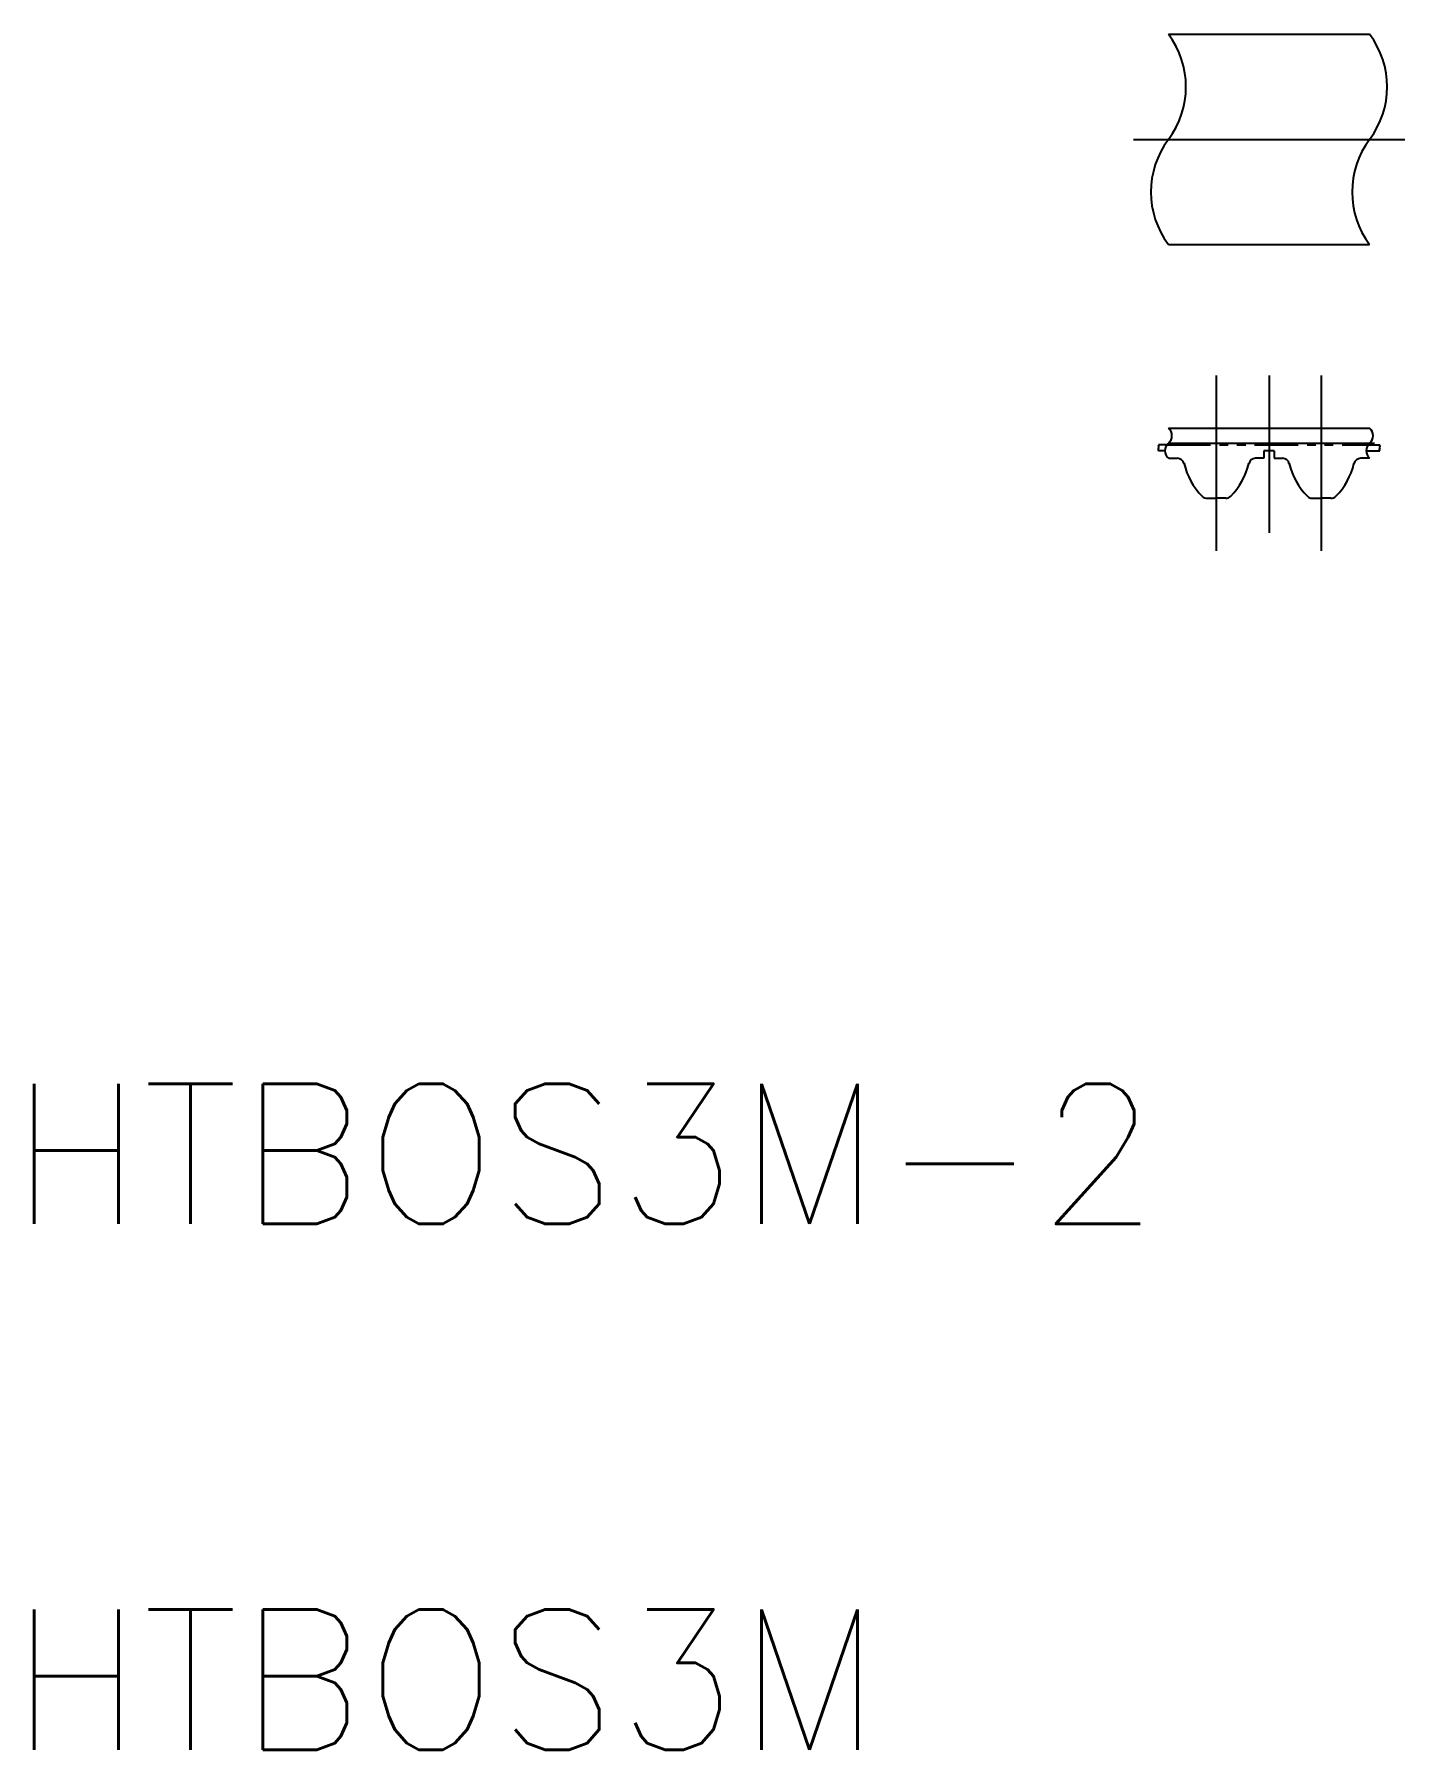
# Model space of a CAD drawing. Extents: x 121.9 to 161, y -7.8 to 41.2.
import ezdxf

# ---------------------------------------------------------------- set-up
doc = ezdxf.new("R2010")
doc.units = 0
doc.linetypes.add('CENTER', pattern=[17.5, 13, -1.5, 1.5, -1.5])
doc.linetypes.add('PHANTOM', pattern=[2.5, 1.25, -0.25, 0.25, -0.25, 0.25, -0.25])
doc.layers.get('0').update_dxf_attribs({"linetype": 'CONTINUOUS'})
doc.layers.add('CENTER', color=1, linetype='CENTER')
doc.styles.get("Standard").update_dxf_attribs({"font": 'txt.shx'})

msp = doc.modelspace()

# ---------------------------------------------------------------- linework, layer by layer
at = {"color": 7, "linetype": 'CONTINUOUS'}
for p, q in [((154.254, 41.178), (159.994, 41.178)), ((154.254, 35.178), (159.994, 35.178)), ((154.254, 29.941), (159.994, 29.941)), ((154.208, 29.462), (153.968, 29.462)), ((159.948, 29.462), (160.28, 29.462)), ((154.154, 29.291), (153.969, 29.29)), ((154.262, 29.081), (154.507, 29.081)), ((156.974, 29.081), (156.741, 29.081)), ((157.274, 29.291), (156.974, 29.291)), ((156.974, 29.291), (156.974, 29.081)), ((157.274, 29.291), (157.274, 29.081)), ((157.274, 29.081), (157.507, 29.081)), ((159.994, 29.081), (159.741, 29.081)), ((159.894, 29.291), (160.28, 29.291)), ((155.36, 27.941), (155.624, 27.941)), ((155.889, 27.941), (155.624, 27.941)), ((158.36, 27.941), (158.624, 27.941)), ((158.889, 27.941), (158.624, 27.941))]:
    msp.add_line(p, q, dxfattribs=at)
at = {"color": 3, "linetype": 'PHANTOM'}
msp.add_line((154.208, 29.462), (159.948, 29.462), dxfattribs=at)
at = {"color": 3, "linetype": 'CONTINUOUS'}
for centre, radius, start, end in [((152.254, 39.678), 2.5, 323.1301, 36.8699), ((157.994, 39.678), 2.5, 323.1301, 36.8699), ((156.254, 36.678), 2.5, 143.1301, 216.8699), ((161.994, 36.678), 2.5, 143.1301, 216.8699), ((154.073, 29.726), 0.281, 310.1122, 49.8878), ((159.812, 29.726), 0.281, 310.1122, 49.8878), ((154.055, 29.333), 0.0968, 153.7277, 206.2723), ((153.882, 29.419), 0.0968, 333.732, 26.268), ((154.435, 29.296), 0.281, 130.1122, 229.8878), ((160.175, 29.296), 0.281, 130.1122, 229.8878), ((160.367, 29.334), 0.0968, 153.7277, 206.2723), ((160.193, 29.42), 0.0968, 333.732, 26.268)]:
    msp.add_arc(centre, radius, start, end, dxfattribs=at)
at = {"color": 7, "linetype": 'CONTINUOUS'}
for centre, radius, start, end in [((154.507, 28.881), 0.2, 13.3186, 90), ((156.599, 29.377), 1.95, 193.3186, 224.9005), ((154.649, 29.377), 1.95, 315.0995, 346.6814), ((156.741, 28.881), 0.2, 90, 166.6814), ((157.507, 28.881), 0.2, 13.3186, 90), ((159.599, 29.377), 1.95, 193.3186, 224.9005), ((157.649, 29.377), 1.95, 315.0995, 346.6814), ((159.741, 28.881), 0.2, 90, 166.6814), ((155.36, 28.141), 0.2, 224.9005, 270), ((155.889, 28.141), 0.2, 270, 315.0995), ((158.36, 28.141), 0.2, 224.9005, 270), ((158.889, 28.141), 0.2, 270, 315.0995)]:
    msp.add_arc(centre, radius, start, end, dxfattribs=at)
at = {"layer": 'CENTER', "color": 1, "linetype": 'CENTER'}
for p, q in [((153.254, 38.178), (160.994, 38.178)), ((155.624, 26.441), (155.624, 31.441)), ((157.124, 31.441), (157.124, 26.951)), ((158.624, 26.441), (158.624, 31.441)), ((154.254, 29.511), (160.134, 29.511))]:
    msp.add_line(p, q, dxfattribs=at)

# ---------------------------------------------------------------- texts
at = {"color": 7, "linetype": 'CONTINUOUS'}
for s, p in [('HTBOS3M-2', (121.217, 7.236)), ('HTBOS3M', (121.217, -7.764))]:
    msp.add_text(s, height=4, dxfattribs=at).set_placement(p)

doc.saveas('drawing.dxf')
